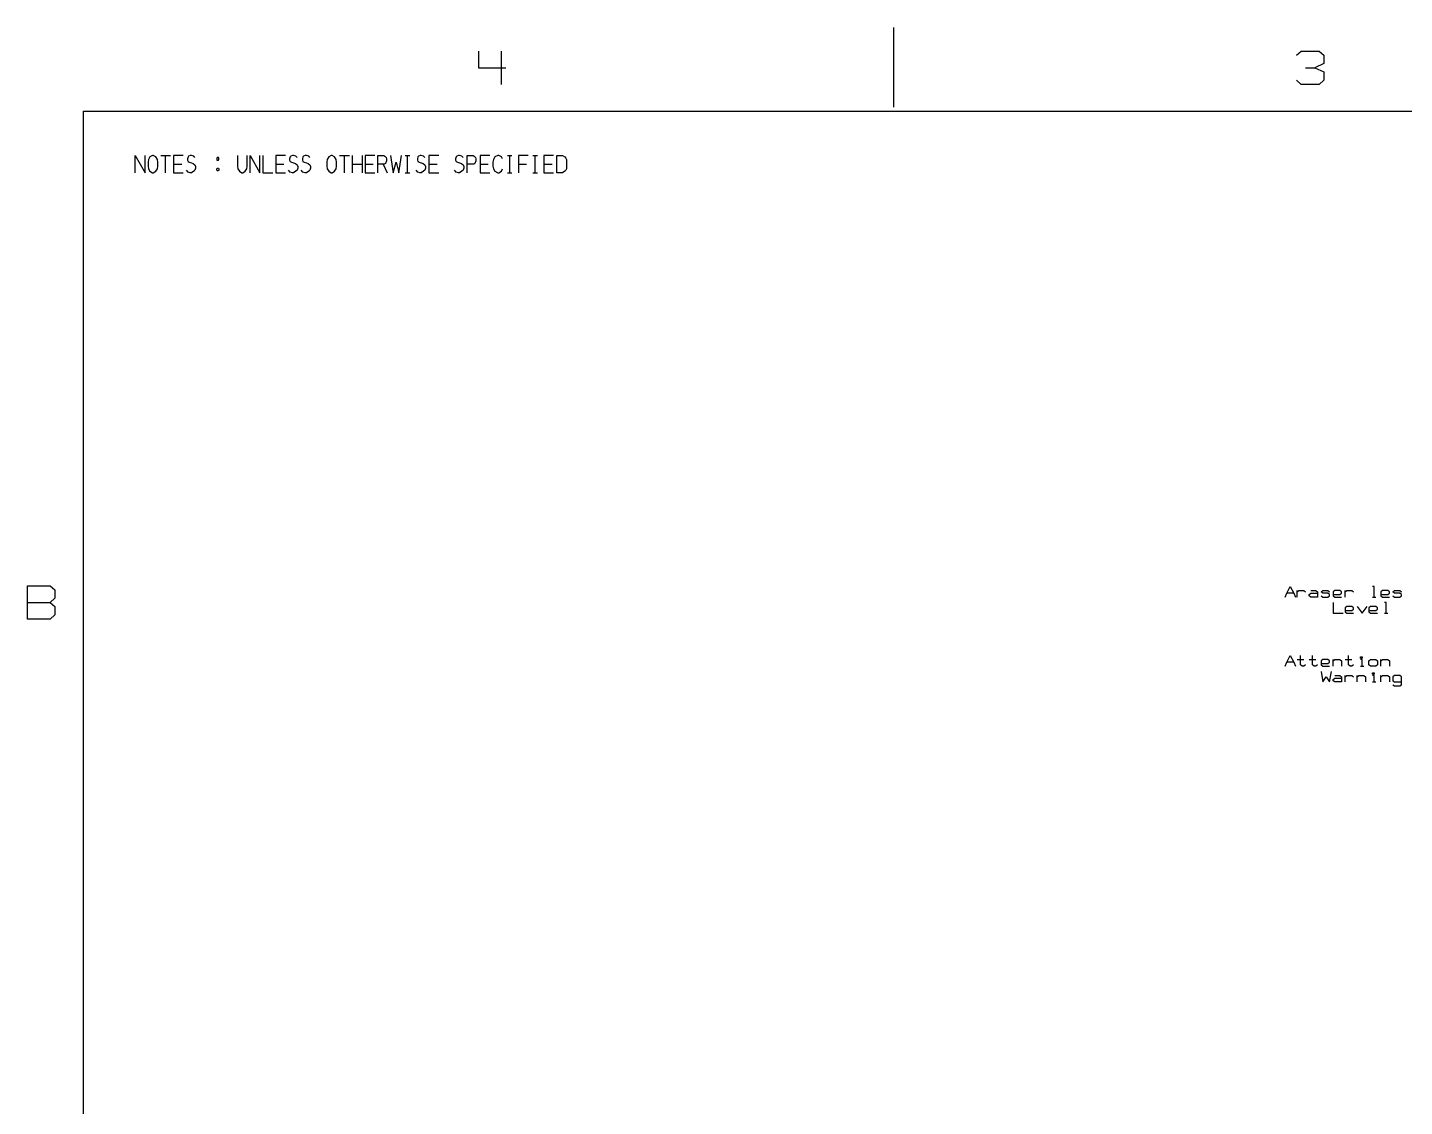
# Model space of a CAD drawing. Extents: x 0 to 1189, y 35 to 806.
# Drawn here: x 7.3 to 481.8, y 433.7 to 805.6 of the extents above; entities that cross this region are included whole.
import ezdxf

# ---------------------------------------------------------------- set-up
doc = ezdxf.new("R2010")
doc.units = 0
doc.layers.add('1', color=1, linetype='CONTINUOUS')

msp = doc.modelspace()

# ---------------------------------------------------------------- linework, layer by layer
at = {"layer": '1'}
for p, q in [((305.7, 805.58), (305.7, 778.1)), ((162.7, 797.45), (162.7, 791.73)), ((170.55, 797.45), (170.55, 786)), ((444.6, 796.03), (446.17, 797.48)), ((446.17, 797.48), (452.45, 797.48)), ((452.45, 797.48), (454.02, 796.03)), ((454.02, 793.18), (450.9, 791.73)), ((454.02, 796.03), (454.02, 793.18)), ((162.7, 791.73), (172.12, 791.73)), ((447.75, 791.73), (450.9, 791.73)), ((450.9, 791.73), (454.02, 790.3)), ((454.02, 790.3), (454.02, 787.43)), ((446.17, 786), (444.6, 787.43)), ((452.45, 786), (446.17, 786)), ((454.02, 787.43), (452.45, 786)), ((26.55, 776.73), (1162.45, 776.73)), ((26.55, 61.63), (26.55, 776.73)), ((44.43, 755.55), (44.43, 761.45)), ((44.43, 761.45), (47.78, 755.55)), ((47.78, 755.55), (47.78, 761.45)), ((48.93, 760.08), (48.83, 759.15)), ((49.5, 760.98), (48.93, 760.08)), ((50.35, 761.45), (49.5, 760.98)), ((50.65, 761.45), (50.35, 761.45)), ((51.5, 760.98), (50.65, 761.45)), ((52.03, 760.08), (51.5, 760.98)), ((52.18, 759.15), (52.03, 760.08)), ((53.23, 761.45), (56.58, 761.45)), ((54.9, 755.55), (54.9, 761.45)), ((60.98, 761.45), (57.63, 761.45)), ((57.63, 761.45), (57.63, 755.55)), ((62.6, 760.98), (62.4, 760.3)), ((62.4, 760.3), (62.4, 759.83)), ((62.4, 759.83), (62.6, 759.38)), ((62.78, 761.2), (62.6, 760.98)), ((62.6, 759.38), (63.03, 759.15)), ((63.4, 761.45), (62.78, 761.2)), ((63.78, 761.45), (63.4, 761.45)), ((64.58, 761.2), (63.78, 761.45)), ((65, 760.75), (64.58, 761.2)), ((72.7, 760.75), (72.5, 760.53)), ((72.5, 760.53), (72.5, 759.9)), ((72.5, 759.9), (72.7, 759.83)), ((73.05, 760.75), (72.7, 760.75)), ((72.7, 759.83), (73.05, 759.83)), ((73.23, 760.53), (73.05, 760.75)), ((73.05, 759.83), (73.23, 760.08)), ((73.23, 760.08), (73.23, 760.53)), ((79.63, 761.45), (79.63, 757.85)), ((82.98, 757.85), (82.98, 761.45)), ((84.03, 755.55), (84.03, 761.45)), ((84.03, 761.45), (87.38, 755.55)), ((87.38, 755.55), (87.38, 761.45)), ((88.43, 761.45), (88.43, 755.55)), ((96.2, 761.45), (92.83, 761.45)), ((92.83, 761.45), (92.83, 755.55)), ((97.8, 760.98), (97.6, 760.3)), ((97.6, 760.3), (97.6, 759.83)), ((97.6, 759.83), (97.8, 759.38)), ((98, 761.2), (97.8, 760.98)), ((97.8, 759.38), (98.23, 759.15)), ((98.6, 761.45), (98, 761.2)), ((98.98, 761.45), (98.6, 761.45)), ((99.78, 761.2), (98.98, 761.45)), ((100.2, 760.75), (99.78, 761.2)), ((102.2, 760.98), (102, 760.3)), ((102, 760.3), (102, 759.83)), ((102, 759.83), (102.2, 759.38)), ((102.4, 761.2), (102.2, 760.98)), ((102.2, 759.38), (102.63, 759.15)), ((103, 761.45), (102.4, 761.2)), ((103.38, 761.45), (103, 761.45)), ((104.18, 761.2), (103.38, 761.45)), ((104.6, 760.75), (104.18, 761.2)), ((110.55, 760.08), (110.43, 759.15)), ((111.13, 760.98), (110.55, 760.08)), ((111.95, 761.45), (111.13, 760.98)), ((112.25, 761.45), (111.95, 761.45)), ((113.1, 760.98), (112.25, 761.45)), ((113.65, 760.08), (113.1, 760.98)), ((113.8, 759.15), (113.65, 760.08)), ((114.83, 761.45), (118.2, 761.45)), ((116.5, 755.55), (116.5, 761.45)), ((119.23, 755.55), (119.23, 761.45)), ((122.6, 761.45), (122.6, 755.55)), ((127, 761.45), (123.63, 761.45)), ((123.63, 761.45), (123.63, 755.55)), ((128.03, 755.55), (128.03, 761.45)), ((128.03, 761.45), (130.1, 761.45)), ((130.1, 761.45), (130.45, 761.2)), ((130.45, 761.2), (130.85, 760.75)), ((131, 759.6), (130.63, 758.7)), ((130.85, 760.75), (131, 760.3)), ((131, 760.3), (131, 759.6)), ((132.43, 761.45), (133.28, 755.55)), ((135.3, 755.55), (136.13, 761.45)), ((137.45, 761.45), (139, 761.45)), ((138.25, 755.55), (138.25, 761.45)), ((141.8, 760.98), (141.63, 760.3)), ((141.63, 760.3), (141.63, 759.83)), ((141.63, 759.83), (141.8, 759.38)), ((142, 761.2), (141.8, 760.98)), ((141.8, 759.38), (142.23, 759.15)), ((142.6, 761.45), (142, 761.2)), ((143, 761.45), (142.6, 761.45)), ((143.8, 761.2), (143, 761.45)), ((144.23, 760.75), (143.8, 761.2)), ((149, 761.45), (145.63, 761.45)), ((145.63, 761.45), (145.63, 755.55)), ((155, 760.98), (154.83, 760.3)), ((154.83, 760.3), (154.83, 759.83)), ((154.83, 759.83), (155, 759.38)), ((155.2, 761.2), (155, 760.98)), ((155, 759.38), (155.43, 759.15)), ((155.8, 761.45), (155.2, 761.2)), ((156.2, 761.45), (155.8, 761.45)), ((157, 761.2), (156.2, 761.45)), ((157.43, 760.75), (157, 761.2)), ((158.83, 755.55), (158.83, 761.45)), ((158.83, 761.45), (160.9, 761.45)), ((160.9, 761.45), (161.25, 761.2)), ((161.25, 761.2), (161.68, 760.75)), ((161.83, 759.6), (161.43, 758.7)), ((161.68, 760.75), (161.83, 760.3)), ((161.83, 760.3), (161.83, 759.6)), ((166.6, 761.45), (163.23, 761.45)), ((163.23, 761.45), (163.23, 755.55)), ((167.83, 760.08), (167.63, 759.15)), ((168.38, 760.98), (167.83, 760.08)), ((169.33, 761.45), (168.38, 760.98)), ((169.7, 761.45), (169.33, 761.45)), ((170.63, 760.98), (169.7, 761.45)), ((171, 760.3), (170.63, 760.98)), ((172.65, 761.45), (174.23, 761.45)), ((173.45, 755.55), (173.45, 761.45)), ((179.8, 761.45), (176.45, 761.45)), ((176.45, 761.45), (176.45, 755.55)), ((181.45, 761.45), (183.03, 761.45)), ((182.25, 755.55), (182.25, 761.45)), ((188.6, 761.45), (185.25, 761.45)), ((185.25, 761.45), (185.25, 755.55)), ((189.65, 755.55), (189.65, 761.45)), ((189.65, 761.45), (191.7, 761.45)), ((191.7, 761.45), (192.48, 760.98)), ((192.48, 760.98), (192.8, 760.53)), ((192.8, 760.53), (193, 760.08)), ((193, 760.08), (193, 756.93)), ((48.83, 759.15), (48.83, 757.85)), ((48.83, 757.85), (48.93, 756.93)), ((48.93, 756.93), (49.5, 756.03)), ((49.5, 756.03), (50.35, 755.55)), ((50.35, 755.55), (50.65, 755.55)), ((50.65, 755.55), (51.5, 756.03)), ((51.5, 756.03), (52.03, 756.93)), ((52.03, 756.93), (52.18, 757.85)), ((52.18, 757.85), (52.18, 759.15)), ((57.63, 758.53), (60.45, 758.53)), ((57.63, 755.55), (60.98, 755.55)), ((62.6, 755.78), (62.03, 756.48)), ((63.4, 755.55), (62.6, 755.78)), ((63.03, 759.15), (63.78, 758.93)), ((63.78, 755.55), (63.4, 755.55)), ((63.78, 758.93), (64.4, 758.7)), ((64.58, 756.03), (63.78, 755.55)), ((64.4, 758.7), (65, 758.3)), ((65, 756.48), (64.58, 756.03)), ((65, 758.3), (65.2, 757.63)), ((65.2, 757.15), (65, 756.48)), ((65.2, 757.63), (65.2, 757.15)), ((72.5, 756.93), (72.7, 757.15)), ((72.5, 756.48), (72.5, 756.93)), ((72.7, 756.25), (72.5, 756.48)), ((72.7, 757.15), (73.05, 757.15)), ((73.05, 756.25), (72.7, 756.25)), ((73.05, 757.15), (73.23, 756.93)), ((73.23, 756.48), (73.05, 756.25)), ((73.23, 756.93), (73.23, 756.48)), ((79.63, 757.85), (79.75, 756.93)), ((79.75, 756.93), (80.3, 756.03)), ((80.3, 756.03), (81.15, 755.55)), ((81.15, 755.55), (81.45, 755.55)), ((81.45, 755.55), (82.3, 756.03)), ((82.3, 756.03), (82.83, 756.93)), ((82.83, 756.93), (82.98, 757.85)), ((88.43, 755.55), (91.78, 755.55)), ((92.83, 758.53), (95.65, 758.53)), ((92.83, 755.55), (96.2, 755.55)), ((97.8, 755.78), (97.23, 756.48)), ((98.6, 755.55), (97.8, 755.78)), ((98.23, 759.15), (98.98, 758.93)), ((98.98, 755.55), (98.6, 755.55)), ((98.98, 758.93), (99.6, 758.7)), ((99.78, 756.03), (98.98, 755.55)), ((99.6, 758.7), (100.2, 758.3)), ((100.2, 756.48), (99.78, 756.03)), ((100.2, 758.3), (100.4, 757.63)), ((100.4, 757.15), (100.2, 756.48)), ((100.4, 757.63), (100.4, 757.15)), ((102.2, 755.78), (101.63, 756.48)), ((103, 755.55), (102.2, 755.78)), ((102.63, 759.15), (103.38, 758.93)), ((103.38, 755.55), (103, 755.55)), ((103.38, 758.93), (104, 758.7)), ((104.18, 756.03), (103.38, 755.55)), ((104, 758.7), (104.6, 758.3)), ((104.6, 756.48), (104.18, 756.03)), ((104.6, 758.3), (104.8, 757.63)), ((104.8, 757.15), (104.6, 756.48)), ((104.8, 757.63), (104.8, 757.15)), ((110.43, 759.15), (110.43, 757.85)), ((110.43, 757.85), (110.55, 756.93)), ((110.55, 756.93), (111.13, 756.03)), ((111.13, 756.03), (111.95, 755.55)), ((111.95, 755.55), (112.25, 755.55)), ((112.25, 755.55), (113.1, 756.03)), ((113.1, 756.03), (113.65, 756.93)), ((113.65, 756.93), (113.8, 757.85)), ((113.8, 757.85), (113.8, 759.15)), ((119.23, 758.53), (122.6, 758.53)), ((123.63, 758.53), (126.45, 758.53)), ((123.63, 755.55), (127, 755.55)), ((130.25, 758.53), (128.03, 758.53)), ((129.9, 758.53), (131.2, 755.55)), ((130.63, 758.7), (130.25, 758.53)), ((133.28, 755.55), (134.28, 759.15)), ((134.28, 759.15), (135.3, 755.55)), ((137.45, 755.55), (139, 755.55)), ((141.8, 755.78), (141.23, 756.48)), ((142.6, 755.55), (141.8, 755.78)), ((142.23, 759.15), (143, 758.93)), ((143, 755.55), (142.6, 755.55)), ((143, 758.93), (143.6, 758.7)), ((143.8, 756.03), (143, 755.55)), ((143.6, 758.7), (144.23, 758.3)), ((144.23, 756.48), (143.8, 756.03)), ((144.23, 758.3), (144.4, 757.63)), ((144.4, 757.15), (144.23, 756.48)), ((144.4, 757.63), (144.4, 757.15)), ((145.63, 758.53), (148.45, 758.53)), ((145.63, 755.55), (149, 755.55)), ((155, 755.78), (154.43, 756.48)), ((155.8, 755.55), (155, 755.78)), ((155.43, 759.15), (156.2, 758.93)), ((156.2, 755.55), (155.8, 755.55)), ((156.2, 758.93), (156.8, 758.7)), ((157, 756.03), (156.2, 755.55)), ((156.8, 758.7), (157.43, 758.3)), ((157.43, 756.48), (157, 756.03)), ((157.43, 758.3), (157.6, 757.63)), ((157.6, 757.15), (157.43, 756.48)), ((157.6, 757.63), (157.6, 757.15)), ((161.05, 758.53), (158.83, 758.53)), ((161.43, 758.7), (161.05, 758.53)), ((163.23, 758.53), (166.08, 758.53)), ((163.23, 755.55), (166.6, 755.55)), ((167.63, 759.15), (167.63, 757.85)), ((167.63, 757.85), (167.83, 756.93)), ((167.83, 756.93), (168.38, 756.03)), ((168.38, 756.03), (169.33, 755.55)), ((169.33, 755.55), (169.7, 755.55)), ((169.7, 755.55), (170.63, 756.03)), ((170.63, 756.03), (171, 756.93)), ((172.65, 755.55), (174.23, 755.55)), ((176.45, 758.53), (179.28, 758.53)), ((181.45, 755.55), (183.03, 755.55)), ((185.25, 758.53), (188.08, 758.53)), ((185.25, 755.55), (188.6, 755.55)), ((191.7, 755.55), (189.65, 755.55)), ((192.48, 756.03), (191.7, 755.55)), ((192.8, 756.48), (192.48, 756.03)), ((193, 756.93), (192.8, 756.48)), ((7.3, 601.73), (7.3, 613.18)), ((7.3, 613.18), (15.15, 613.18)), ((15.15, 613.18), (16.72, 611.75)), ((441.28, 610.6), (442.45, 612.9)), ((442.45, 612.9), (443.63, 610.6)), ((471.33, 612.9), (470.75, 612.9)), ((471.33, 609.23), (471.33, 612.9)), ((7.3, 607.45), (15.15, 607.45)), ((16.72, 608.88), (15.15, 607.45)), ((15.15, 607.45), (16.72, 606.03)), ((16.72, 611.75), (16.72, 608.88)), ((440.68, 609.23), (441.28, 610.6)), ((443.63, 610.6), (441.28, 610.6)), ((443.63, 610.6), (444.23, 609.23)), ((444.8, 609.23), (444.8, 611.53)), ((444.8, 611.08), (445.4, 611.53)), ((445.4, 611.53), (447.18, 611.53)), ((447.18, 611.53), (447.75, 611.08)), ((448.95, 610.15), (449.53, 610.6)), ((448.95, 609.7), (448.95, 610.15)), ((449.53, 609.23), (448.95, 609.7)), ((449.53, 611.53), (451.3, 611.53)), ((449.53, 610.6), (451.88, 610.6)), ((451.88, 609.23), (449.53, 609.23)), ((451.3, 611.53), (451.88, 611.08)), ((451.88, 611.08), (451.88, 609.23)), ((453.08, 611.08), (453.65, 611.53)), ((453.65, 610.6), (453.08, 611.08)), ((453.08, 609.7), (453.65, 609.23)), ((453.65, 611.53), (455.43, 611.53)), ((455.43, 610.6), (453.65, 610.6)), ((453.65, 609.23), (455.43, 609.23)), ((455.43, 611.53), (456, 611.08)), ((456, 610.15), (455.43, 610.6)), ((455.43, 609.23), (456, 609.7)), ((456, 609.7), (456, 610.15)), ((457.78, 611.53), (457.2, 611.08)), ((457.2, 611.08), (457.2, 609.7)), ((457.2, 610.15), (459.55, 610.15)), ((457.2, 609.7), (457.78, 609.23)), ((457.2, 607.4), (457.2, 603.73)), ((459.55, 611.53), (457.78, 611.53)), ((457.78, 609.23), (460.13, 609.23)), ((460.13, 611.08), (459.55, 611.53)), ((459.55, 610.15), (460.13, 610.6)), ((460.13, 610.6), (460.13, 611.08)), ((461.33, 609.23), (461.33, 611.53)), ((461.33, 611.08), (461.9, 611.53)), ((461.9, 611.53), (463.68, 611.53)), ((463.68, 611.53), (464.25, 611.08)), ((470.75, 609.23), (471.93, 609.23)), ((474.28, 611.53), (473.7, 611.08)), ((473.7, 611.08), (473.7, 609.7)), ((473.7, 610.15), (476.05, 610.15)), ((473.7, 609.7), (474.28, 609.23)), ((476.05, 611.53), (474.28, 611.53)), ((474.28, 609.23), (476.65, 609.23)), ((475.45, 607.4), (474.87, 607.4)), ((475.45, 603.73), (475.45, 607.4)), ((476.65, 611.08), (476.05, 611.53)), ((476.05, 610.15), (476.65, 610.6)), ((476.65, 610.6), (476.65, 611.08)), ((477.83, 611.08), (478.4, 611.53)), ((478.4, 610.6), (477.83, 611.08)), ((477.83, 609.7), (478.4, 609.23)), ((478.4, 611.53), (480.18, 611.53)), ((480.18, 610.6), (478.4, 610.6)), ((478.4, 609.23), (480.18, 609.23)), ((480.18, 611.53), (480.78, 611.08)), ((480.78, 610.15), (480.18, 610.6)), ((480.18, 609.23), (480.78, 609.7)), ((480.78, 609.7), (480.78, 610.15)), ((16.72, 603.15), (15.15, 601.73)), ((16.72, 606.03), (16.72, 603.15)), ((457.2, 603.73), (460.72, 603.73)), ((461.9, 606.03), (461.32, 605.55)), ((461.32, 605.55), (461.32, 604.18)), ((461.32, 604.65), (463.67, 604.65)), ((461.32, 604.18), (461.9, 603.73)), ((463.67, 606.03), (461.9, 606.03)), ((461.9, 603.73), (464.25, 603.73)), ((464.25, 605.55), (463.67, 606.03)), ((463.67, 604.65), (464.25, 605.1)), ((464.25, 605.1), (464.25, 605.55)), ((465.45, 606.03), (467.2, 603.73)), ((467.2, 603.73), (468.97, 606.03)), ((470.15, 606.03), (469.57, 605.55)), ((469.57, 605.55), (469.57, 604.18)), ((469.57, 604.65), (471.92, 604.65)), ((469.57, 604.18), (470.15, 603.73)), ((471.92, 606.03), (470.15, 606.03)), ((470.15, 603.73), (472.5, 603.73)), ((472.5, 605.55), (471.92, 606.03)), ((471.92, 604.65), (472.5, 605.1)), ((472.5, 605.1), (472.5, 605.55)), ((474.87, 603.73), (476.05, 603.73)), ((15.15, 601.73), (7.3, 601.73)), ((441.27, 586.9), (442.45, 589.2)), ((442.45, 589.2), (443.62, 586.9)), ((446, 585.98), (446, 589.2)), ((450.12, 585.98), (450.12, 589.2)), ((462.5, 585.98), (462.5, 589.2)), ((466.62, 588.28), (466.62, 588.73)), ((466.62, 588.73), (467.2, 588.73)), ((467.2, 588.73), (467.2, 588.28)), ((440.67, 585.53), (441.27, 586.9)), ((443.62, 586.9), (441.27, 586.9)), ((443.62, 586.9), (444.22, 585.53)), ((444.8, 587.83), (447.17, 587.83)), ((446.57, 585.53), (446, 585.98)), ((447.17, 585.53), (446.57, 585.53)), ((447.75, 585.98), (447.17, 585.53)), ((448.95, 587.83), (451.3, 587.83)), ((450.7, 585.53), (450.12, 585.98)), ((451.3, 585.53), (450.7, 585.53)), ((451.87, 585.98), (451.3, 585.53)), ((453.65, 587.83), (453.07, 587.35)), ((453.07, 587.35), (453.07, 585.98)), ((453.07, 586.45), (455.42, 586.45)), ((453.07, 585.98), (453.65, 585.53)), ((453.07, 583.68), (453.65, 580.03)), ((455.42, 587.83), (453.65, 587.83)), ((453.65, 585.53), (456, 585.53)), ((456, 587.35), (455.42, 587.83)), ((455.42, 586.45), (456, 586.9)), ((456, 586.9), (456, 587.35)), ((456, 580.03), (456.6, 583.68)), ((457.2, 585.53), (457.2, 587.83)), ((457.2, 587.35), (457.77, 587.83)), ((457.77, 587.83), (459.55, 587.83)), ((459.55, 587.83), (460.12, 587.35)), ((460.12, 587.35), (460.12, 585.53)), ((461.32, 587.83), (463.67, 587.83)), ((463.07, 585.53), (462.5, 585.98)), ((463.67, 585.53), (463.07, 585.53)), ((464.25, 585.98), (463.67, 585.53)), ((467.2, 588.28), (466.62, 588.28)), ((467.2, 587.83), (466.62, 587.83)), ((466.62, 585.53), (467.8, 585.53)), ((467.2, 585.53), (467.2, 587.83)), ((469.57, 587.35), (470.15, 587.83)), ((469.57, 585.98), (469.57, 587.35)), ((470.15, 585.53), (469.57, 585.98)), ((470.15, 587.83), (471.92, 587.83)), ((471.92, 585.53), (470.15, 585.53)), ((471.92, 587.83), (472.5, 587.35)), ((472.5, 585.98), (471.92, 585.53)), ((472.5, 587.35), (472.5, 585.98)), ((473.7, 585.53), (473.7, 587.83)), ((473.7, 587.35), (474.27, 587.83)), ((474.27, 587.83), (476.05, 587.83)), ((476.05, 587.83), (476.65, 587.35)), ((476.65, 587.35), (476.65, 585.53)), ((453.65, 580.03), (454.82, 581.85)), ((454.82, 581.85), (456, 580.03)), ((457.2, 580.93), (457.77, 581.4)), ((457.2, 580.48), (457.2, 580.93)), ((457.77, 580.03), (457.2, 580.48)), ((457.77, 582.3), (459.55, 582.3)), ((457.77, 581.4), (460.12, 581.4)), ((460.12, 580.03), (457.77, 580.03)), ((459.55, 582.3), (460.12, 581.85)), ((460.12, 581.85), (460.12, 580.03)), ((461.32, 580.03), (461.32, 582.3)), ((461.32, 581.85), (461.9, 582.3)), ((461.9, 582.3), (463.67, 582.3)), ((463.67, 582.3), (464.25, 581.85)), ((465.45, 580.03), (465.45, 582.3)), ((465.45, 581.85), (466.02, 582.3)), ((466.02, 582.3), (467.8, 582.3)), ((467.8, 582.3), (468.37, 581.85)), ((468.37, 581.85), (468.37, 580.03)), ((470.75, 582.78), (470.75, 583.23)), ((470.75, 583.23), (471.32, 583.23)), ((471.32, 582.78), (470.75, 582.78)), ((471.32, 582.3), (470.75, 582.3)), ((470.75, 580.03), (471.92, 580.03)), ((471.32, 583.23), (471.32, 582.78)), ((471.32, 580.03), (471.32, 582.3)), ((473.7, 580.03), (473.7, 582.3)), ((473.7, 581.85), (474.27, 582.3)), ((474.27, 582.3), (476.05, 582.3)), ((476.05, 582.3), (476.65, 581.85)), ((476.65, 581.85), (476.65, 580.03)), ((478.4, 582.3), (477.82, 581.85)), ((477.82, 581.85), (477.82, 580.48)), ((477.82, 580.48), (478.4, 580.03)), ((477.82, 579.1), (478.4, 578.65)), ((480.17, 582.3), (478.4, 582.3)), ((478.4, 580.03), (480.77, 580.03)), ((480.77, 581.85), (480.17, 582.3)), ((480.17, 578.65), (480.77, 579.1)), ((480.77, 579.1), (480.77, 581.85)), ((478.4, 578.65), (480.17, 578.65))]:
    msp.add_line(p, q, dxfattribs=at)

doc.saveas('drawing.dxf')
